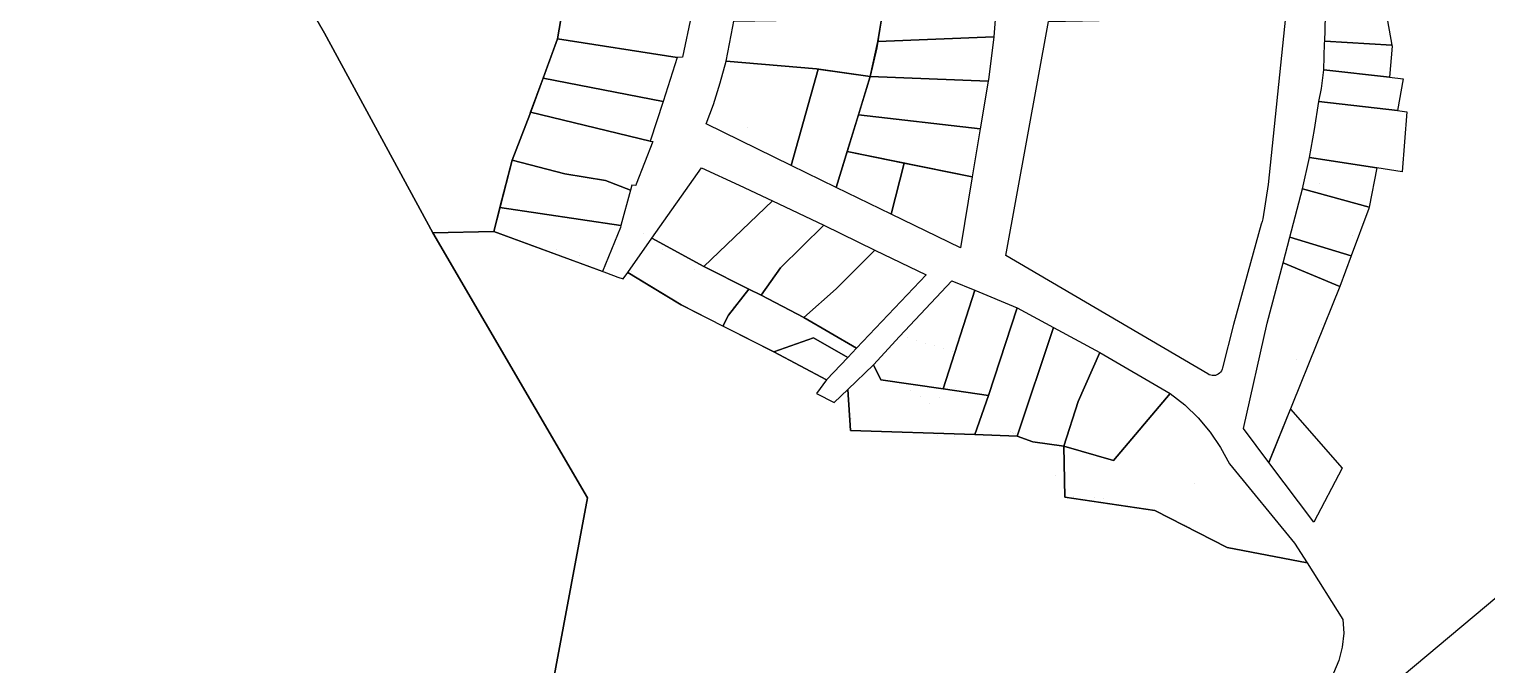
# Model space of a CAD drawing. Header units: millimetres. Extents: x 522658 to 553925, y 7796479 to 7820139.
# Drawn here: x 545034.9 to 545441.6, y 7810573.6 to 7810750.8 of the extents above; entities that cross this region are included whole.
import ezdxf

# ---------------------------------------------------------------- set-up
doc = ezdxf.new("R2010")
doc.units = ezdxf.units.MM
doc.layers.add('ZONA RESIDENCIAL 2 (ZR_2)', color=2, linetype='Continuous')

msp = doc.modelspace()

# ---------------------------------------------------------------- linework, layer by layer
at = {"layer": 'ZONA RESIDENCIAL 2 (ZR_2)'}
for points in [[(544969.42, 7811087.13), (545035.78, 7811059.1), (545031.9, 7811049.3), (545078.24, 7811033.16), (545059.19, 7810999.03), (544988.55, 7810912.78), (545002.45, 7810906.07), (545016.65, 7810900.02), (545048.79, 7810887.59), (545041.85, 7810872.2), (545063.1, 7810841.22), (545078.13, 7810817.83), (545117.28, 7810749.69), (545147.56, 7810694.08), (545190.65, 7810620.22), (545175.1, 7810537.21)], [(545175.1, 7810537.21), (545190.65, 7810620.22), (545147.56, 7810694.08), (545164.53, 7810694.46), (545195.95, 7810682.9), (545199.16, 7810681.68), (545200.66, 7810681.21), (545201.89, 7810682.95), (545208.34, 7810679.08), (545216.79, 7810674), (545242.67, 7810660.87), (545257.39, 7810653.06), (545254.55, 7810649.31), (545259.52, 7810646.77), (545263.25, 7810650.37), (545264.03, 7810638.93), (545298.76, 7810637.87), (545310.53, 7810637.34), (545314.9, 7810635.82), (545323.56, 7810634.56), (545323.83, 7810620.41), (545348.9, 7810616.64), (545369.07, 7810606.38), (545391.4, 7810602.1), (545401.42, 7810586.29), (545401.63, 7810582.43), (545401.24, 7810578.58), (545400.27, 7810574.84), (545398.74, 7810571.29)]]:
    msp.add_lwpolyline(points, dxfattribs=at)
at = {"layer": 'ZONA RESIDENCIAL 2 (ZR_2)', "const_width": 0.0006}
for points in [[(545100.54, 7810778.83), (545100.61, 7810778.86), (545143.83, 7810784.79), (545148.5, 7810804.37), (545154.42, 7810825.03), (545163.38, 7810822.15), (545162.59, 7810819.94), (545182.83, 7810818.45), (545177.95, 7810771.63), (545186.34, 7810770.19), (545184.12, 7810758.87), (545182.27, 7810748.13), (545174.59, 7810727.07), (545169.67, 7810714.31), (545164.53, 7810694.46), (545147.56, 7810694.08), (545117.28, 7810749.69), (545101.1, 7810777.86), (545100.58, 7810778.76)], [(545415.05, 7810746.35), (545396.32, 7810747.51), (545396.47, 7810750.53), (545396.61, 7810759.29), (545396.3, 7810768.04), (545410.94, 7810768.5), (545412.13, 7810762.58)], [(545273.47, 7810759.85), (545304.83, 7810763.12), (545304.54, 7810755.89), (545304, 7810748.67), (545271.67, 7810747.41), (545272.69, 7810753.61)], [(545215.66, 7810742.94), (545182.27, 7810748.13), (545184.12, 7810758.87), (545184.19, 7810759.25), (545219.68, 7810754.95), (545217.14, 7810743.04)], [(545269.55, 7810737.66), (545254.55, 7810739.75), (545229.34, 7810741.93), (545231.23, 7810751.6), (545231.45, 7810753.07), (545272.71, 7810753.71), (545271.34, 7810745.64)], [(545319.29, 7810752.96), (545385.35, 7810754.26), (545380.55, 7810707.54), (545379.05, 7810697.97), (545378.84, 7810697.2), (545378.64, 7810696.47), (545370.9, 7810668.48), (545367.82, 7810656.46), (545367.72, 7810656.03), (545367.54, 7810655.62), (545367.3, 7810655.25), (545367, 7810654.92), (545366.65, 7810654.65), (545366.26, 7810654.44), (545365.83, 7810654.3), (545365.39, 7810654.24), (545364.95, 7810654.25), (545364.52, 7810654.34), (545364.1, 7810654.5), (545363.72, 7810654.73), (545307.38, 7810687.74)], [(545211.74, 7810730.67), (545178.27, 7810737.16), (545182.27, 7810748.13), (545215.66, 7810742.94)], [(545271.67, 7810747.41), (545304, 7810748.67), (545302.53, 7810736.72), (545302.46, 7810736.3), (545269.55, 7810737.66)], [(545418.8, 7810743.25), (545418.62, 7810736.98), (545418.24, 7810737.02), (545414.43, 7810737.44), (545396.04, 7810739.45), (545396.29, 7810746.87), (545396.32, 7810747.51), (545415.05, 7810746.35), (545418.98, 7810746.11)], [(545239.06, 7810741.09), (545238.69, 7810736.82), (545238.44, 7810731.89), (545233.71, 7810719.59), (545223.79, 7810724.44), (545225.8, 7810729.82), (545227.72, 7810735.83), (545229.34, 7810741.93)], [(545233.71, 7810719.59), (545238.44, 7810731.89), (545238.69, 7810736.82), (545239.06, 7810741.09), (545254.55, 7810739.75), (545255.01, 7810739.69), (545247.52, 7810712.86)], [(545208.2, 7810719.6), (545174.8, 7810727.65), (545178.27, 7810737.16), (545211.74, 7810730.67)], [(545247.52, 7810712.86), (545255.01, 7810739.69), (545269.55, 7810737.66), (545260.07, 7810706.73)], [(545300.32, 7810723.5), (545300.25, 7810723.08), (545266.26, 7810726.93), (545269.55, 7810737.66), (545282.09, 7810737.14), (545302.46, 7810736.3)], [(545418.24, 7810737.02), (545416.62, 7810728.12), (545394.64, 7810730.68), (545395.42, 7810734.24), (545396.04, 7810739.45), (545414.43, 7810737.44)], [(545419.23, 7810727.82), (545417.91, 7810711.03), (545410.86, 7810712.13), (545392.05, 7810715.05), (545393.48, 7810722.84), (545394.64, 7810730.68), (545416.62, 7810728.12)], [(545204.27, 7810707.59), (545204.13, 7810707.22), (545203.07, 7810707.32), (545202.7, 7810705.96), (545195.65, 7810708.63), (545184.38, 7810710.47), (545169.67, 7810714.31), (545174.59, 7810727.07), (545174.8, 7810727.65), (545208.2, 7810719.6), (545208.94, 7810719.55)], [(545300.25, 7810723.08), (545298, 7810709.62), (545263.13, 7810716.72), (545266.26, 7810726.93)], [(545278.98, 7810713.49), (545275.34, 7810699.27), (545260.07, 7810706.73), (545263.13, 7810716.72)], [(545184.38, 7810710.47), (545195.65, 7810708.63), (545202.7, 7810705.96), (545199.99, 7810696.08), (545166.24, 7810701.08), (545169.67, 7810714.31)], [(545275.34, 7810699.27), (545278.98, 7810713.49), (545298, 7810709.62), (545294.69, 7810689.83)], [(545409.32, 7810704.42), (545390.69, 7810708.87), (545392.05, 7810715.05), (545410.86, 7810712.13)], [(545223.15, 7810684.63), (545208.66, 7810692.53), (545222.52, 7810712.16), (545233, 7810707.3), (545242.26, 7810702.94)], [(545408.61, 7810700.83), (545405.71, 7810693), (545387.85, 7810697.63), (545390.12, 7810706.29), (545390.69, 7810708.87), (545409.32, 7810704.42), (545408.69, 7810701.25)], [(545177.06, 7810695.46), (545178.43, 7810691.94), (545178.78, 7810690.76), (545184.62, 7810688.32), (545185.15, 7810689.15), (545195.62, 7810685.05), (545194.9, 7810683.29), (545164.53, 7810694.46), (545166.24, 7810701.08), (545176.32, 7810699.59), (545175.93, 7810697.98)], [(545239.16, 7810676.63), (545235.64, 7810678.39), (545223.15, 7810684.63), (545242.26, 7810702.94), (545256.6, 7810696.18), (545244.52, 7810684.3)], [(545199.84, 7810695.52), (545196.09, 7810686.22), (545195.62, 7810685.05), (545185.15, 7810689.15), (545184.62, 7810688.32), (545178.78, 7810690.76), (545178.43, 7810691.94), (545177.06, 7810695.46), (545175.93, 7810697.98), (545176.32, 7810699.59), (545176.9, 7810699.5), (545199.99, 7810696.08)], [(545405.71, 7810693), (545403.72, 7810687.64), (545386.58, 7810692.8), (545387.85, 7810697.63)], [(545207.95, 7810691.53), (545220.83, 7810684.16), (545218.8, 7810681.03), (545216.14, 7810676.53), (545215.67, 7810675.73), (545215.56, 7810675.55), (545202.35, 7810683.6), (545200.73, 7810684.57), (545205.45, 7810692.96)], [(545205.49, 7810692.95), (545206.06, 7810693.95), (545208.66, 7810692.53), (545223.15, 7810684.63), (545235.64, 7810678.39), (545231.61, 7810673.24), (545218.8, 7810681.03), (545220.83, 7810684.16), (545207.95, 7810691.53)], [(545251, 7810670.48), (545239.16, 7810676.63), (545244.52, 7810684.3), (545256.6, 7810696.18), (545270.86, 7810689.24), (545260.06, 7810678.42)], [(545403.72, 7810687.64), (545400.54, 7810679.06), (545384.71, 7810685.72), (545386.58, 7810692.8)], [(545265.76, 7810661.88), (545251, 7810670.48), (545260.06, 7810678.42), (545270.86, 7810689.24), (545285.13, 7810682.3)], [(545202.35, 7810683.6), (545215.56, 7810675.55), (545215.67, 7810675.73), (545216.14, 7810676.53), (545218.8, 7810681.03), (545231.61, 7810673.24), (545229.97, 7810671.14), (545228.59, 7810668.34), (545228.46, 7810668.08), (545216.79, 7810674), (545201.89, 7810682.95), (545200.34, 7810683.88), (545200.73, 7810684.57)], [(545396.18, 7810668.23), (545381.67, 7810674.17), (545384.71, 7810685.72), (545400.54, 7810679.06)], [(545293.19, 7810660.86), (545278.26, 7810665.28), (545277.83, 7810665.23), (545292.27, 7810680.71), (545298.74, 7810678.04)], [(545263.27, 7810659.26), (545257.39, 7810653.06), (545242.67, 7810660.87), (545228.46, 7810668.08), (545229.97, 7810671.14), (545235.64, 7810678.39), (545239.16, 7810676.63), (545251, 7810670.48), (545265.76, 7810661.88)], [(545302.12, 7810647.55), (545301.97, 7810647.63), (545290.24, 7810651.7), (545298.74, 7810678.04), (545310.57, 7810673.16), (545302.53, 7810648.72)], [(545310.68, 7810637.78), (545300.19, 7810641.97), (545302.53, 7810648.72), (545310.57, 7810673.16), (545320.68, 7810667.7)], [(545391.6, 7810656.87), (545379.11, 7810663.74), (545380.28, 7810668.91), (545381.67, 7810674.17), (545396.18, 7810668.23)], [(545289.87, 7810650.56), (545287.93, 7810645.42), (545277.3, 7810652.38), (545270.7, 7810656.71), (545270.17, 7810657.06), (545270.41, 7810657.29), (545277.75, 7810665.15), (545277.83, 7810665.23), (545278.26, 7810665.28), (545293.19, 7810660.86)], [(545310.53, 7810637.34), (545320.68, 7810667.7), (545333.59, 7810660.73), (545327.53, 7810647), (545323.56, 7810634.56), (545314.9, 7810635.82)], [(545353.22, 7810649.3), (545337.39, 7810630.59), (545323.56, 7810634.56), (545327.53, 7810647), (545333.59, 7810660.73)], [(545391.6, 7810656.87), (545380.78, 7810630), (545373.64, 7810639.5), (545379.11, 7810663.74)], [(545270.7, 7810656.71), (545277.3, 7810652.38), (545287.93, 7810645.42), (545289.87, 7810650.56), (545290.24, 7810651.7), (545301.97, 7810647.63), (545302.12, 7810647.55), (545298.76, 7810637.87), (545298.47, 7810637.04), (545296.35, 7810637.17), (545274.2, 7810638.5), (545270.28, 7810638.74), (545264.32, 7810639.1), (545263.96, 7810651.06), (545270.17, 7810657.06)], [(545367.38, 7810634.07), (545359.23, 7810623.18), (545354.11, 7810614.52), (545352.85, 7810615.24), (545350.22, 7810615.97), (545350.08, 7810616.01), (545346.48, 7810617), (545346.22, 7810617.04), (545336.15, 7810619.87), (545323.82, 7810620.85), (545319.77, 7810621.17), (545323.56, 7810634.56), (545337.39, 7810630.59), (545353.22, 7810649.3), (545357.34, 7810646.07), (545361.1, 7810642.43), (545364.46, 7810638.41)], [(545393.27, 7810613.38), (545380.78, 7810630), (545386.8, 7810644.94), (545401.24, 7810628.46)], [(545354.11, 7810614.52), (545359.23, 7810623.18), (545367.38, 7810634.07), (545369.73, 7810629.67), (545387.94, 7810607.55), (545391.4, 7810602.1), (545369.07, 7810606.38), (545362.67, 7810609.64)], [(545599.73, 7810470.72), (545609.91, 7810450.35), (545610.57, 7810445.13), (545608.63, 7810413.27), (545551.43, 7810376.52), (545426.86, 7810506.19), (545388.63, 7810545.97), (545480.5, 7810622.88), (545504.91, 7810590.22), (545540.32, 7810539.68), (545561.78, 7810513.25), (545566.01, 7810508.49), (545576.28, 7810496.95)]]:
    msp.add_lwpolyline(points, close=True, dxfattribs=at)
at = {"layer": 'ZONA RESIDENCIAL 2 (ZR_2)'}
for points in [[(545101.1, 7810777.86), (545138.48, 7810807.81), (545148.5, 7810804.37), (545154.42, 7810825.03), (545163.38, 7810822.15), (545162.59, 7810819.94), (545182.83, 7810818.45), (545177.95, 7810771.63), (545186.34, 7810770.19), (545184.12, 7810758.87), (545182.27, 7810748.13), (545174.59, 7810727.07), (545169.67, 7810714.31), (545164.53, 7810694.46), (545147.56, 7810694.08), (545117.28, 7810749.69), (545101.1, 7810777.86)], [(545415.05, 7810746.35), (545396.32, 7810747.51), (545396.47, 7810750.53), (545396.61, 7810759.29), (545396.3, 7810768.04), (545410.94, 7810768.5), (545412.13, 7810762.58), (545415.05, 7810746.35)], [(545273.47, 7810759.85), (545304.83, 7810763.12), (545304.54, 7810755.89), (545304, 7810748.67), (545271.67, 7810747.41), (545272.69, 7810753.61), (545273.47, 7810759.85)], [(545215.66, 7810742.94), (545182.27, 7810748.13), (545184.12, 7810758.87), (545184.19, 7810759.25), (545219.68, 7810754.95), (545217.14, 7810743.04), (545215.66, 7810742.94)], [(545269.55, 7810737.66), (545254.55, 7810739.75), (545229.34, 7810741.93), (545231.23, 7810751.6), (545231.45, 7810753.07), (545272.71, 7810753.71), (545271.34, 7810745.64), (545269.55, 7810737.66)], [(545319.29, 7810752.96), (545385.35, 7810754.26), (545380.55, 7810707.54), (545379.05, 7810697.97), (545378.84, 7810697.2), (545378.64, 7810696.47), (545370.9, 7810668.48), (545367.82, 7810656.46), (545367.72, 7810656.03), (545367.54, 7810655.62), (545367.3, 7810655.25), (545367, 7810654.92), (545366.65, 7810654.65), (545366.26, 7810654.44), (545365.83, 7810654.3), (545365.39, 7810654.24), (545364.95, 7810654.25), (545364.52, 7810654.34), (545364.1, 7810654.5), (545363.72, 7810654.73), (545307.38, 7810687.74), (545319.29, 7810752.96)], [(545211.74, 7810730.67), (545178.27, 7810737.16), (545182.27, 7810748.13), (545215.66, 7810742.94), (545211.74, 7810730.67)], [(545271.67, 7810747.41), (545304, 7810748.67), (545302.53, 7810736.72), (545302.46, 7810736.3), (545269.55, 7810737.66), (545271.67, 7810747.41)], [(545415.05, 7810746.35), (545415.1, 7810746.08), (545414.43, 7810737.44), (545396.04, 7810739.45), (545396.29, 7810746.87), (545396.32, 7810747.51), (545415.05, 7810746.35)], [(545255.01, 7810739.69), (545247.52, 7810712.86), (545223.79, 7810724.44), (545225.8, 7810729.82), (545227.72, 7810735.83), (545229.34, 7810741.93), (545254.55, 7810739.75), (545255.01, 7810739.69)], [(545208.2, 7810719.6), (545174.8, 7810727.65), (545178.27, 7810737.16), (545211.74, 7810730.67), (545208.2, 7810719.6)], [(545247.52, 7810712.86), (545255.01, 7810739.69), (545269.55, 7810737.66), (545260.07, 7810706.73), (545247.52, 7810712.86)], [(545302.46, 7810736.3), (545300.25, 7810723.08), (545266.26, 7810726.93), (545269.55, 7810737.66), (545302.46, 7810736.3)], [(545418.24, 7810737.02), (545416.62, 7810728.12), (545394.64, 7810730.68), (545395.42, 7810734.24), (545396.04, 7810739.45), (545414.43, 7810737.44), (545418.24, 7810737.02)], [(545419.23, 7810727.82), (545417.91, 7810711.03), (545410.86, 7810712.13), (545392.05, 7810715.05), (545393.48, 7810722.84), (545394.64, 7810730.68), (545416.62, 7810728.12), (545419.23, 7810727.82)], [(545204.27, 7810707.59), (545204.13, 7810707.22), (545203.07, 7810707.32), (545202.7, 7810705.96), (545195.65, 7810708.63), (545184.38, 7810710.47), (545169.67, 7810714.31), (545174.59, 7810727.07), (545174.8, 7810727.65), (545208.2, 7810719.6), (545208.94, 7810719.55), (545204.27, 7810707.59)], [(545300.25, 7810723.08), (545298, 7810709.62), (545263.13, 7810716.72), (545266.26, 7810726.93), (545300.25, 7810723.08)], [(545278.98, 7810713.49), (545275.34, 7810699.27), (545260.07, 7810706.73), (545263.13, 7810716.72), (545278.98, 7810713.49)], [(545184.38, 7810710.47), (545195.65, 7810708.63), (545202.7, 7810705.96), (545199.99, 7810696.08), (545166.24, 7810701.08), (545169.67, 7810714.31), (545184.38, 7810710.47)], [(545275.34, 7810699.27), (545278.98, 7810713.49), (545298, 7810709.62), (545294.69, 7810689.83), (545275.34, 7810699.27)], [(545390.12, 7810706.29), (545392.05, 7810715.05), (545410.86, 7810712.13), (545408.69, 7810701.25), (545390.12, 7810706.29)], [(545223.15, 7810684.63), (545208.66, 7810692.53), (545222.52, 7810712.16), (545233, 7810707.3), (545242.26, 7810702.94), (545223.15, 7810684.63)], [(545408.69, 7810701.25), (545408.61, 7810700.83), (545403.72, 7810687.64), (545386.58, 7810692.8), (545390.12, 7810706.29), (545408.69, 7810701.25)], [(545199.99, 7810696.08), (545199.84, 7810695.52), (545194.9, 7810683.29), (545164.53, 7810694.46), (545166.24, 7810701.08), (545199.99, 7810696.08)], [(545239.16, 7810676.63), (545235.64, 7810678.39), (545223.15, 7810684.63), (545242.26, 7810702.94), (545256.6, 7810696.18), (545244.52, 7810684.3), (545239.16, 7810676.63)], [(545228.59, 7810668.34), (545228.46, 7810668.08), (545216.79, 7810674), (545201.89, 7810682.95), (545208.66, 7810692.53), (545223.15, 7810684.63), (545235.64, 7810678.39), (545229.97, 7810671.14), (545228.59, 7810668.34)], [(545251, 7810670.48), (545239.16, 7810676.63), (545244.52, 7810684.3), (545256.6, 7810696.18), (545270.86, 7810689.24), (545260.06, 7810678.42), (545251, 7810670.48)], [(545403.72, 7810687.64), (545400.54, 7810679.06), (545384.71, 7810685.72), (545386.58, 7810692.8), (545403.72, 7810687.64)], [(545265.76, 7810661.88), (545251, 7810670.48), (545260.06, 7810678.42), (545270.86, 7810689.24), (545285.13, 7810682.3), (545265.76, 7810661.88)], [(545400.54, 7810679.06), (545380.78, 7810630), (545373.64, 7810639.5), (545380.28, 7810668.91), (545384.71, 7810685.72), (545400.54, 7810679.06)], [(545298.74, 7810678.04), (545289.87, 7810650.56), (545272.5, 7810653.08), (545270.41, 7810657.29), (545277.75, 7810665.15), (545292.27, 7810680.71), (545298.74, 7810678.04)], [(545251, 7810670.48), (545265.76, 7810661.88), (545263.27, 7810659.26), (545253.73, 7810664.82), (545242.67, 7810660.87), (545228.46, 7810668.08), (545229.97, 7810671.14), (545235.64, 7810678.39), (545239.16, 7810676.63), (545251, 7810670.48)], [(545289.87, 7810650.56), (545298.74, 7810678.04), (545310.57, 7810673.16), (545302.53, 7810648.72), (545289.87, 7810650.56)], [(545320.68, 7810667.7), (545310.53, 7810637.34), (545298.76, 7810637.87), (545302.53, 7810648.72), (545310.57, 7810673.16), (545320.68, 7810667.7)], [(545263.27, 7810659.26), (545257.39, 7810653.06), (545242.67, 7810660.87), (545253.73, 7810664.82), (545263.27, 7810659.26)], [(545310.53, 7810637.34), (545320.68, 7810667.7), (545333.59, 7810660.73), (545327.53, 7810647), (545323.56, 7810634.56), (545314.9, 7810635.82), (545310.53, 7810637.34)], [(545353.22, 7810649.3), (545337.39, 7810630.59), (545323.56, 7810634.56), (545327.53, 7810647), (545333.59, 7810660.73), (545353.22, 7810649.3)], [(545302.53, 7810648.72), (545298.76, 7810637.87), (545264.03, 7810638.93), (545263.25, 7810650.37), (545270.41, 7810657.29), (545272.5, 7810653.08), (545289.87, 7810650.56), (545302.53, 7810648.72)], [(545391.4, 7810602.1), (545369.07, 7810606.38), (545348.9, 7810616.64), (545323.83, 7810620.41), (545323.56, 7810634.56), (545337.39, 7810630.59), (545353.22, 7810649.3), (545357.3, 7810646.1), (545361.03, 7810642.5), (545364.37, 7810638.53), (545367.28, 7810634.24), (545369.73, 7810629.67), (545387.94, 7810607.55), (545391.4, 7810602.1)], [(545393.27, 7810613.38), (545380.78, 7810630), (545386.8, 7810644.94), (545401.24, 7810628.46), (545393.27, 7810613.38)], [(545599.73, 7810470.72), (545609.91, 7810450.35), (545610.57, 7810445.13), (545608.63, 7810413.27), (545551.43, 7810376.52), (545426.86, 7810506.19), (545388.63, 7810545.97), (545480.5, 7810622.88), (545504.91, 7810590.22), (545540.32, 7810539.68), (545561.78, 7810513.25), (545566.01, 7810508.49), (545576.28, 7810496.95), (545599.73, 7810470.72)]]:
    msp.add_lwpolyline(points, close=True, dxfattribs=at)
at = {"layer": 'ZONA RESIDENCIAL 2 (ZR_2)', "const_width": 0.0006}
msp.add_lwpolyline([(545078.13, 7810817.83), (545117.28, 7810749.69), (545147.56, 7810694.08), (545164.53, 7810694.46), (545195.95, 7810682.9), (545199.16, 7810681.68), (545200.66, 7810681.21), (545201.89, 7810682.95), (545208.34, 7810679.08), (545216.79, 7810674), (545242.67, 7810660.87), (545257.39, 7810653.06), (545254.55, 7810649.31), (545259.52, 7810646.77), (545263.25, 7810650.37), (545263.96, 7810651.06), (545264.32, 7810639.1), (545270.27, 7810638.74), (545296.35, 7810637.17), (545298.47, 7810637.04), (545298.76, 7810637.87), (545300.19, 7810641.97), (545310.68, 7810637.78), (545310.53, 7810637.34), (545314.9, 7810635.82), (545323.56, 7810634.56), (545319.77, 7810621.17), (545323.82, 7810620.85), (545323.86, 7810620.85), (545336.15, 7810619.87), (545346.22, 7810617.04), (545346.48, 7810617), (545350.22, 7810615.97), (545352.85, 7810615.24), (545362.67, 7810609.64), (545369.07, 7810606.38), (545391.4, 7810602.1), (545401.42, 7810586.29), (545401.63, 7810582.43), (545401.24, 7810578.58), (545400.27, 7810574.84), (545398.74, 7810571.29)], dxfattribs=at)

doc.saveas('drawing.dxf')
